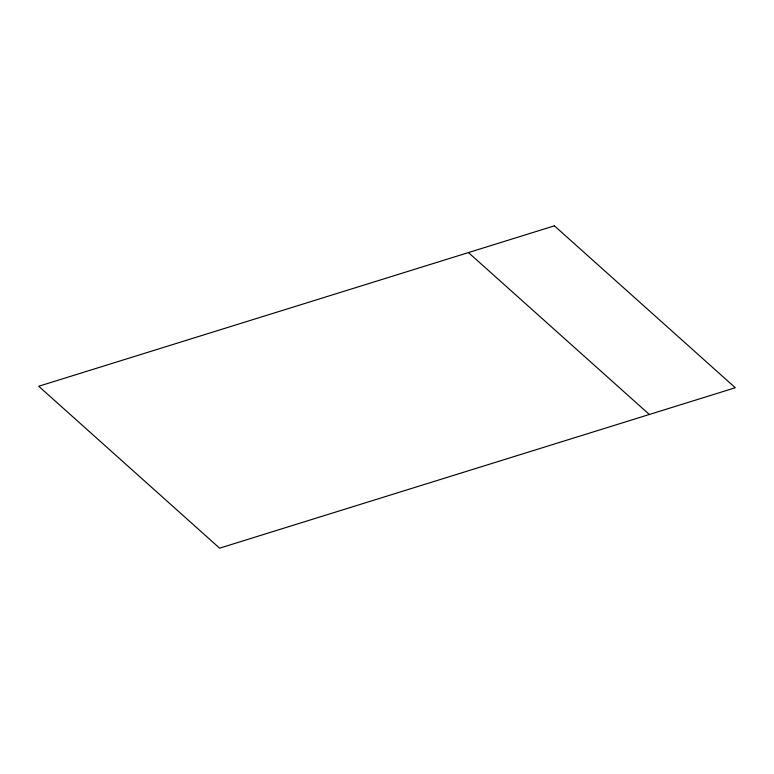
<?xml version="1.0" encoding="UTF-8"?>
<svg xmlns="http://www.w3.org/2000/svg" width="774" height="774" viewBox="0 0 774 774"><rect width="100%" height="100%" fill="white"/><g stroke="black" fill="none" stroke-linecap="round" stroke-linejoin="round"><path stroke-width="1.16" d="M468.444 252.576L649.347 414.487M554.397 225.834L38.7 386.255L219.603 548.166L735.3 387.745L554.397 225.834"/></g></svg>
